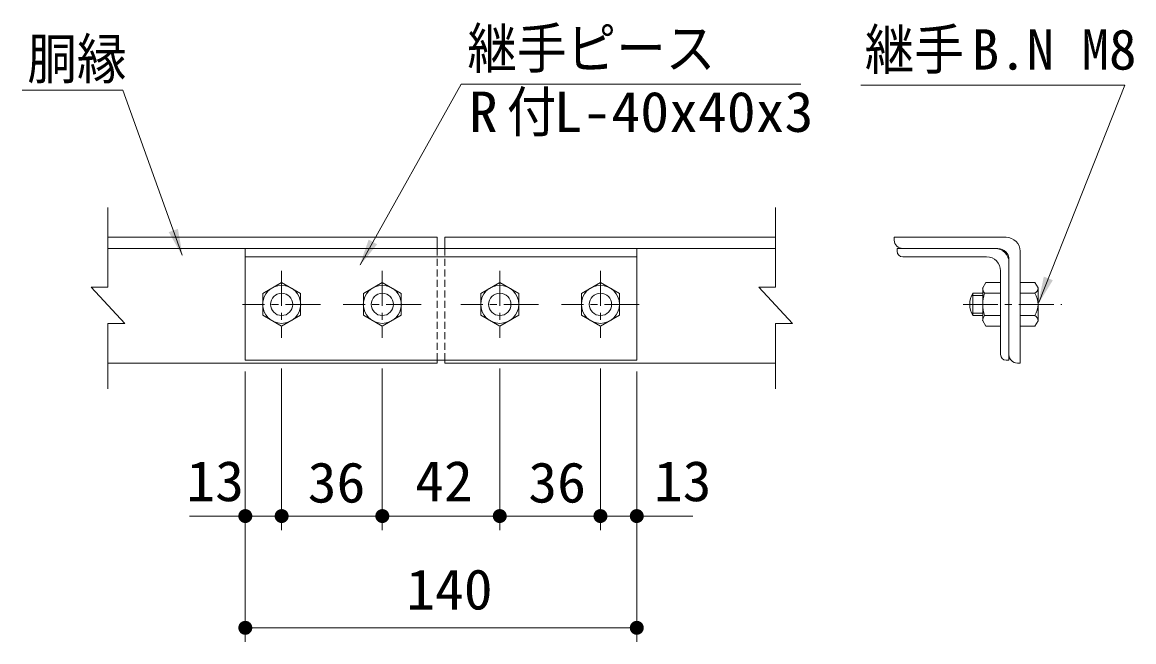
# Model space of a CAD drawing. Units: millimetres, scale not verified, with parts at other scales. Extents: x -4455 to 4455, y -3150 to 3150.
# Drawn here: x 1548 to 2741, y -1621 to -956 of the extents above; entities that cross this region are included whole.
import ezdxf
from ezdxf.enums import TextEntityAlignment as Align

# ---------------------------------------------------------------- set-up
doc = ezdxf.new("R2010")
doc.units = ezdxf.units.MM
doc.header["$LTSCALE"] = 30
doc.linetypes.add('USER1', pattern=[2, 1.25, -0.25, 0.25, -0.25])
doc.linetypes.add('USER2', pattern=[0.375, 0.25, -0.125])
doc.layers.add('0-2_SUNPOU', color=1, linetype='Continuous', lineweight=18)
doc.layers.add('0-4_7詳細', color=7, linetype='Continuous', lineweight=18)
doc.styles.add('ＭＳ ゴシック', font='')
doc.styles.get('ＭＳ ゴシック').set_extended_font_data('MS Gothic')

# ---------------------------------------------------------------- blocks, each defined once
blk = doc.blocks.new('M1')
at = {"layer": '0-2_SUNPOU'}
blk.add_line((-7.5, 0), (-57.86, 0), dxfattribs=at)
for points in [[(0, 0), (-7.5, 0), (-7.44, 0.94)], [(0, 0), (-7.44, -0.94), (-7.5, 0)], [(0, 0), (-7.44, 0.94), (-7.26, 1.87)], [(0, 0), (-7.26, -1.87), (-7.44, -0.94)], [(0, 0), (-7.26, 1.87), (-6.97, 2.76)], [(0, 0), (-6.97, -2.76), (-7.26, -1.87)], [(0, 0), (-6.97, 2.76), (-6.57, 3.61)], [(0, 0), (-6.57, -3.61), (-6.97, -2.76)], [(0, 0), (-6.57, 3.61), (-6.07, 4.41)], [(0, 0), (-6.07, -4.41), (-6.57, -3.61)], [(0, 0), (-6.07, 4.41), (-5.47, 5.13)], [(0, 0), (-5.47, -5.13), (-6.07, -4.41)], [(0, 0), (-5.47, 5.13), (-4.78, 5.78)], [(0, 0), (-4.78, -5.78), (-5.47, -5.13)], [(0, 0), (-4.78, 5.78), (-4.02, 6.33)], [(0, 0), (-4.02, -6.33), (-4.78, -5.78)], [(0, 0), (-4.02, 6.33), (-3.19, 6.79)], [(0, 0), (-3.19, -6.79), (-4.02, -6.33)], [(0, 0), (-3.19, 6.79), (-2.32, 7.13)], [(0, 0), (-2.32, -7.13), (-3.19, -6.79)], [(0, 0), (-2.32, 7.13), (-1.41, 7.37)], [(0, 0), (-1.41, -7.37), (-2.32, -7.13)], [(0, 0), (-1.41, 7.37), (-0.47, 7.49)], [(0, 0), (-0.47, -7.49), (-1.41, -7.37)], [(0, 0), (-0.47, 7.49), (0.47, 7.49)], [(0, 0), (0.47, -7.49), (-0.47, -7.49)], [(0, 0), (0.47, 7.49), (1.41, 7.37)], [(0, 0), (1.41, 7.37), (2.32, 7.13)], [(0, 0), (2.32, 7.13), (3.19, 6.79)], [(0, 0), (3.19, 6.79), (4.02, 6.33)], [(0, 0), (4.02, 6.33), (4.78, 5.78)], [(0, 0), (4.78, 5.78), (5.47, 5.13)], [(0, 0), (5.47, 5.13), (6.07, 4.41)], [(0, 0), (6.07, 4.41), (6.57, 3.61)], [(0, 0), (6.57, 3.61), (6.97, 2.76)], [(0, 0), (6.97, 2.76), (7.26, 1.87)], [(0, 0), (7.26, 1.87), (7.44, 0.94)], [(0, 0), (7.44, 0.94), (7.5, 0)], [(0, 0), (1.41, -7.37), (0.47, -7.49)], [(0, 0), (2.32, -7.13), (1.41, -7.37)], [(0, 0), (3.19, -6.79), (2.32, -7.13)], [(0, 0), (4.02, -6.33), (3.19, -6.79)], [(0, 0), (4.78, -5.78), (4.02, -6.33)], [(0, 0), (5.47, -5.13), (4.78, -5.78)], [(0, 0), (6.07, -4.41), (5.47, -5.13)], [(0, 0), (6.57, -3.61), (6.07, -4.41)], [(0, 0), (6.97, -2.76), (6.57, -3.61)], [(0, 0), (7.26, -1.87), (6.97, -2.76)], [(0, 0), (7.44, -0.94), (7.26, -1.87)], [(0, 0), (7.5, 0), (7.44, -0.94)]]:
    blk.add_solid(points, dxfattribs=at)

msp = doc.modelspace()

# ---------------------------------------------------------------- linework, layer by layer
at = {"layer": '0-4_7詳細', "color": 4}
for p, q in [((1640.2, -1240.38), (1640.2, -1154.79)), ((2356.47, -1240.38), (2356.47, -1154.79)), ((1622.2, -1240.38), (1658.2, -1279.15)), ((1640.2, -1240.38), (1622.2, -1240.38)), ((2338.47, -1240.38), (2374.47, -1279.15)), ((2356.47, -1240.38), (2338.47, -1240.38)), ((1640.2, -1279.15), (1640.2, -1349.34)), ((1640.2, -1279.15), (1658.2, -1279.15)), ((2356.47, -1279.15), (2374.47, -1279.15)), ((2356.47, -1279.15), (2356.47, -1349.34))]:
    msp.add_line(p, q, dxfattribs=at)
at = {"layer": '0-4_7詳細', "lineweight": 9}
for p, q in [((1993.33, -1186.72), (1640.2, -1186.72)), ((1993.33, -1198.72), (1993.33, -1186.72)), ((2356.47, -1186.72), (2001.73, -1186.72)), ((2001.73, -1198.72), (2001.73, -1186.72)), ((2356.47, -1198.72), (1640.2, -1198.72)), ((1787.53, -1198.72), (1787.53, -1318.72)), ((2207.53, -1198.72), (2207.53, -1318.72)), ((2591.82, -1198.72), (2486.82, -1198.72)), ((2486.82, -1198.72), (2486.82, -1201.72)), ((2594.82, -1198.72), (2492.82, -1198.72)), ((2618.82, -1321.72), (2618.82, -1201.72)), ((2207.53, -1207.72), (1787.53, -1207.72)), ((2582.82, -1207.72), (2492.82, -1207.72)), ((2606.82, -1312.72), (2606.82, -1210.72)), ((2606.82, -1318.72), (2606.82, -1213.72)), ((2597.82, -1222.72), (2597.82, -1297.72)), ((2597.82, -1312.72), (2597.82, -1222.72)), ((2597.82, -1282.24), (2597.82, -1235.2)), ((2618.82, -1235.2), (2618.82, -1282.24)), ((2567.96, -1270.72), (2567.96, -1246.72)), ((2578.62, -1246.72), (2567.96, -1246.72)), ((2578.62, -1276.48), (2578.62, -1240.96)), ((2580.68, -1246.72), (2597.82, -1246.72)), ((2634.62, -1246.72), (2618.82, -1246.72)), ((2638.02, -1241.08), (2638.02, -1276.36)), ((2578.62, -1270.72), (2567.96, -1270.72)), ((2580.68, -1270.72), (2597.82, -1270.72)), ((2634.62, -1270.72), (2618.82, -1270.72)), ((2578.62, -1276.48), (2581.94, -1282.24)), ((2581.94, -1282.24), (2597.82, -1282.24)), ((1993.33, -1321.72), (1640.2, -1321.72)), ((2207.53, -1318.72), (1787.53, -1318.72)), ((1993.33, -1321.72), (1993.33, -1315.72)), ((2001.73, -1321.72), (2001.73, -1315.72)), ((2356.47, -1321.72), (2001.73, -1321.72)), ((2606.82, -1318.72), (2603.82, -1318.72)), ((2618.82, -1321.72), (2615.82, -1321.72))]:
    msp.add_line(p, q, dxfattribs=at)
at = {"layer": '0-4_7詳細', "color": 3, "linetype": 'USER2'}
for p, q in [((1993.33, -1198.72), (1993.33, -1318.72)), ((2001.73, -1198.72), (2001.73, -1318.72))]:
    msp.add_line(p, q, dxfattribs=at)
at = {"layer": '0-4_7詳細', "color": 1, "linetype": 'USER1'}
for p, q in [((1826.53, -1222.78), (1826.53, -1294.52)), ((1934.53, -1222.78), (1934.53, -1294.52)), ((2060.53, -1222.78), (2060.53, -1294.52)), ((2168.53, -1222.78), (2168.53, -1294.52)), ((1868.22, -1258.72), (1784.62, -1258.72)), ((1976.22, -1258.72), (1892.62, -1258.72)), ((2102.22, -1258.72), (2018.62, -1258.72)), ((2210.22, -1258.72), (2126.62, -1258.72)), ((2557.56, -1258.72), (2663.61, -1258.72))]:
    msp.add_line(p, q, dxfattribs=at)
at = {"layer": '0-4_7詳細', "color": 1}
for p, q in [((2578.62, -1249.12), (2566.75, -1249.12)), ((2578.62, -1268.32), (2566.75, -1268.32)), ((1787.53, -1330.72), (1787.53, -1501.03)), ((1787.53, -1330.72), (1787.53, -1621.03)), ((1826.53, -1327.52), (1826.53, -1501.03)), ((1826.53, -1327.52), (1826.53, -1501.03)), ((1934.53, -1327.52), (1934.53, -1501.03)), ((1934.53, -1327.52), (1934.53, -1501.03)), ((2060.53, -1327.52), (2060.53, -1501.03)), ((2060.53, -1327.52), (2060.53, -1501.03)), ((2168.53, -1327.52), (2168.53, -1501.03)), ((2168.53, -1327.52), (2168.53, -1501.03)), ((2207.53, -1330.72), (2207.53, -1501.03)), ((2207.53, -1330.72), (2207.53, -1621.03)), ((1757.53, -1486.03), (1727.53, -1486.03)), ((1796.53, -1486.03), (1766.53, -1486.03)), ((1826.53, -1486.03), (1787.53, -1486.03)), ((1934.53, -1486.03), (1826.53, -1486.03)), ((1856.53, -1486.03), (1886.53, -1486.03)), ((1904.53, -1486.03), (1874.53, -1486.03)), ((1934.53, -1486.03), (2060.53, -1486.03)), ((1964.53, -1486.03), (1994.53, -1486.03)), ((2030.53, -1486.03), (2000.53, -1486.03)), ((2060.53, -1486.03), (2168.53, -1486.03)), ((2090.53, -1486.03), (2120.53, -1486.03)), ((2138.53, -1486.03), (2108.53, -1486.03)), ((2168.53, -1486.03), (2207.53, -1486.03)), ((2198.53, -1486.03), (2228.53, -1486.03)), ((2237.53, -1486.03), (2267.53, -1486.03)), ((1817.53, -1606.03), (2177.53, -1606.03))]:
    msp.add_line(p, q, dxfattribs=at)
for points in [[(2383.59, -1022.24), (2019.11, -1022.24), (1910.79, -1216.11)], [(2447.85, -1023.21), (2731.28, -1023.21), (2638.75, -1256.86)], [(1548.2, -1028.82), (1656.12, -1028.82), (1719.79, -1205.74)]]:
    msp.add_lwpolyline(points, dxfattribs=at)
at = {"layer": '0-4_7詳細', "lineweight": 9}
for points in [[(2603.82, -1186.72), (2483.82, -1186.72), (2483.82, -1189.72)], [(2578.62, -1240.96), (2581.94, -1235.2), (2597.82, -1235.2)], [(2638.02, -1241.08), (2634.62, -1235.2), (2618.82, -1235.2)], [(2638.02, -1276.36), (2634.62, -1282.24), (2618.82, -1282.24)]]:
    msp.add_lwpolyline(points, dxfattribs=at)
for points in [[(1826.53, -1235.2), (1806.16, -1246.96), (1806.16, -1270.48), (1826.53, -1282.24), (1846.9, -1270.48), (1846.9, -1246.96)], [(1934.53, -1235.2), (1914.16, -1246.96), (1914.16, -1270.48), (1934.53, -1282.24), (1954.9, -1270.48), (1954.9, -1246.96)], [(2060.53, -1235.2), (2040.16, -1246.96), (2040.16, -1270.48), (2060.53, -1282.24), (2080.9, -1270.48), (2080.9, -1246.96)], [(2168.53, -1235.2), (2148.16, -1246.96), (2148.16, -1270.48), (2168.53, -1282.24), (2188.9, -1270.48), (2188.9, -1246.96)]]:
    msp.add_lwpolyline(points, close=True, dxfattribs=at)
for centre, radius in [((1826.53, -1258.72), 20.4), ((1934.53, -1258.72), 20.4), ((2060.53, -1258.72), 20.4), ((2168.53, -1258.72), 20.4), ((1826.53, -1258.72), 12), ((1934.53, -1258.72), 12), ((2060.53, -1258.72), 12), ((2168.53, -1258.72), 12)]:
    msp.add_circle(centre, radius, dxfattribs=at)
for centre, radius, start, end in [((2492.82, -1189.72), 9, 180, 270), ((2603.82, -1201.72), 15, 0, 90), ((2492.82, -1201.72), 6, 180, 270), ((2591.82, -1213.72), 15, 0, 90), ((2594.82, -1210.72), 12, 0, 90), ((2582.82, -1222.72), 15, 0, 90), ((2582.82, -1222.72), 15, 0, 90), ((2588.74, -1258.72), 24, 150, 210), ((2587.7, -1240.96), 9.09, 180, 219.3382), ((2614.62, -1258.72), 36, 160.52878, 199.47122), ((2632.14, -1241.38), 5.88, 294.94299, 2.968), ((2615.11, -1258.72), 22.91, 328.40741, 31.59259), ((2587.7, -1276.48), 9.09, 140.6618, 180), ((2632.14, -1276.05), 5.88, 357.032, 65.05701), ((2603.82, -1312.72), 6, 180, 270), ((2615.82, -1312.72), 9, 180, 270)]:
    msp.add_arc(centre, radius, start, end, dxfattribs=at)
at = {"layer": '0-4_7詳細', "color": 1}
for points in [[(1720.47, -1207.62), (1705.41, -1181.16), (1715.21, -1177.63)], [(1909.82, -1217.86), (1919.9, -1189.13), (1929, -1194.21)], [(2638.02, -1258.72), (2644.22, -1228.91), (2653.91, -1232.74)]]:
    msp.add_solid(points, dxfattribs=at)

# ---------------------------------------------------------------- block references
at = {"layer": '0-4_7詳細'}
for p in [(1787.53, -1486.03), (1826.53, -1486.03), (1934.53, -1486.03), (2060.53, -1486.03), (2168.53, -1486.03), (2207.53, -1606.03)]:
    msp.add_blockref('M1', p, dxfattribs=at)
at = {"layer": '0-4_7詳細', "rotation": 180}
for p in [(1826.53, -1486.03), (1934.53, -1486.03), (2060.53, -1486.03), (2168.53, -1486.03), (2207.53, -1486.03), (1787.53, -1606.03)]:
    msp.add_blockref('M1', p, dxfattribs=at)

# ---------------------------------------------------------------- texts
at = {"layer": '0-4_7詳細', "color": 3, "style": 'ＭＳ ゴシック'}
for s, width, p in [('継手ピース', 0.9, (2025.78, -1018.38)), ('継手', 0.9, (2452.1, -1019.62)), ('胴縁', 0.9, (1553.68, -1029.65)), ('付', 0.9, (2068.09, -1086.53)), ('R', 1.05, (2027.35, -1086.53)), ('L-40x40x3', 1.05, (2118.43, -1086.53)), ('13', 1.05, (1724.27, -1483.06)), ('36', 1.05, (1854.45, -1484.53)), ('42', 1.05, (1969.7, -1483.06)), ('36', 1.05, (2091.11, -1484.53)), ('13', 1.05, (2225.78, -1483.06)), ('140', 1.05, (1960.03, -1599.36))]:
    msp.add_text(s, height=43.33, dxfattribs=dict(at, width=width)).set_placement(p, align=Align.BOTTOM_LEFT)
msp.add_text('B.N M8', height=43.33, dxfattribs=at).set_placement((2566.82, -1019.62), align=Align.BOTTOM_LEFT)

doc.saveas('drawing.dxf')
